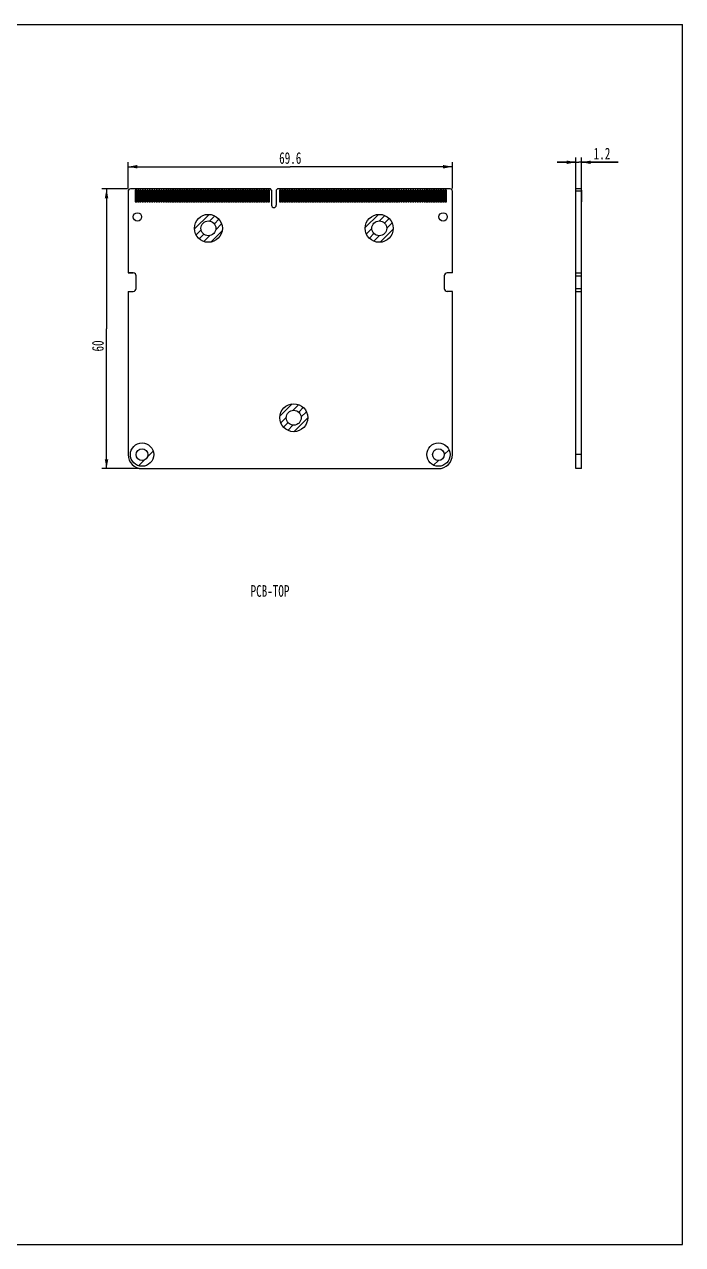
# Model space of a CAD drawing. Header units: millimetres. Extents: x 0 to 404, y 102 to 364.
# Drawn here: x 262.5 to 403.7, y 102.5 to 364.2 of the extents above; entities that cross this region are included whole.
import ezdxf

# ---------------------------------------------------------------- set-up
doc = ezdxf.new("R2010")
doc.units = ezdxf.units.MM
doc.header["$LTSCALE"] = 30.734
doc.layers.get('0').update_dxf_attribs({"linetype": 'CONTINUOUS'})
doc.layers.add('02___PRT_ALL_AXES', color=7, linetype='CONTINUOUS')
doc.layers.add('03___PRT_ALL_CURVES', color=7, linetype='CONTINUOUS')
doc.styles.get("Standard").update_dxf_attribs({"font": 'txt', "width": 0.7})
doc.dimstyles.new('DIMSTYLE_4', dxfattribs={"dimtxt": 2.5, "dimasz": 2, "dimexe": 1, "dimexo": 0.6, "dimtad": 1, "dimdsep": 46, "dimtxsty": 'STANDARD', "dimblk": '_FILLED', "dimblk1": '_FILLED', "dimblk2": '_FILLED', "dimcen": 0.09, "dimazin": 2, "dimtp": 0.01, "dimtm": 0.01, "dimtfac": 1, "dimtofl": 0, "dimtmove": 0, "dimatfit": 3, "dimldrblk": '_FILLED', "dimfxl": 1, "dimtolj": 1, "dimarcsym": 0})

# ---------------------------------------------------------------- blocks, each defined once
blk = doc.blocks.new('_FILLED')
at = {"color": 0, "linetype": 'ByBlock'}
blk.add_solid([(0, 0), (-1, 0.1875), (-1, -0.1875)], dxfattribs=at)
blk = doc.blocks.new('*D32')
at = {"color": 2, "linetype": 'Continuous', "transparency": 16777216}
for p, q in [((284.75, 329.05), (284.75, 334.71)), ((284.75, 333.71), (319.55, 333.71)), ((354.35, 333.71), (319.55, 333.71)), ((354.35, 329.05), (354.35, 334.71))]:
    blk.add_line(p, q, dxfattribs=at)
at = {"color": 2, "linetype": 'Continuous', "transparency": 16777216, "xscale": 2, "yscale": 2, "zscale": 2, "rotation": 180}
blk.add_blockref('_FILLED', (284.75, 333.71), dxfattribs=at)
at = {"color": 2, "linetype": 'Continuous', "transparency": 16777216, "xscale": 2, "yscale": 2, "zscale": 2}
blk.add_blockref('_FILLED', (354.35, 333.71), dxfattribs=at)
at = {"color": 2, "linetype": 'Continuous', "transparency": 16777216, "insert": (319.55, 336.84), "char_height": 2.5, "width": 7, "attachment_point": 2, "line_spacing_factor": 0.9}
blk.add_mtext('69.6', dxfattribs=at)
blk = doc.blocks.new('*D33')
at = {"color": 2, "linetype": 'Continuous', "transparency": 16777216}
for p, q in [((284.65, 328.95), (279.13, 328.95)), ((280.13, 328.95), (280.13, 298.95)), ((280.13, 268.95), (280.13, 298.95)), ((287.15, 268.95), (279.13, 268.95))]:
    blk.add_line(p, q, dxfattribs=at)
at = {"color": 2, "linetype": 'Continuous', "transparency": 16777216, "xscale": 2, "yscale": 2, "zscale": 2}
for p, rotation in [((280.13, 328.95), 90), ((280.13, 268.95), 270)]:
    blk.add_blockref('_FILLED', p, dxfattribs=dict(at, rotation=rotation))
at = {"color": 2, "linetype": 'Continuous', "transparency": 16777216, "insert": (277.01, 295.27), "char_height": 2.5, "width": 3.5, "attachment_point": 2, "rotation": 90, "line_spacing_factor": 0.9}
blk.add_mtext('60', dxfattribs=at)
blk = doc.blocks.new('*D34')
at = {"color": 2, "linetype": 'Continuous', "transparency": 16777216}
for p, q in [((380.84, 325.55), (380.84, 335.67)), ((382.04, 329.05), (382.04, 335.67)), ((380.84, 334.67), (376.84, 334.67)), ((376.84, 334.67), (381.44, 334.67)), ((389.91, 334.67), (381.44, 334.67)), ((382.04, 334.67), (389.91, 334.67))]:
    blk.add_line(p, q, dxfattribs=at)
at = {"color": 2, "linetype": 'Continuous', "transparency": 16777216, "xscale": 2, "yscale": 2, "zscale": 2}
blk.add_blockref('_FILLED', (380.84, 334.67), dxfattribs=at)
at = {"color": 2, "linetype": 'Continuous', "transparency": 16777216, "xscale": 2, "yscale": 2, "zscale": 2, "rotation": 180}
blk.add_blockref('_FILLED', (382.04, 334.67), dxfattribs=at)
at = {"color": 2, "linetype": 'Continuous', "transparency": 16777216, "insert": (384.66, 337.79), "char_height": 2.5, "width": 5.25, "attachment_point": 1, "line_spacing_factor": 0.9}
blk.add_mtext('1.2', dxfattribs=at)

msp = doc.modelspace()

# ---------------------------------------------------------------- linework, layer by layer
at = {"color": 7, "linetype": 'Continuous'}
for p, q in [((0, 364.244), (403.732, 364.244)), ((403.732, 102.498), (403.732, 364.244)), ((284.746, 328.452), (284.746, 310.952)), ((315.296, 328.952), (285.246, 328.952)), ((286.246, 328.702), (286.246, 326.152)), ((286.596, 328.702), (286.246, 328.702)), ((286.596, 326.152), (286.596, 328.702)), ((286.746, 328.702), (286.746, 326.152)), ((287.096, 328.702), (286.746, 328.702)), ((287.096, 326.152), (287.096, 328.702)), ((287.246, 328.702), (287.246, 326.152)), ((287.596, 328.702), (287.246, 328.702)), ((287.596, 326.152), (287.596, 328.702)), ((287.746, 328.702), (287.746, 326.152)), ((288.096, 328.702), (287.746, 328.702)), ((288.096, 326.152), (288.096, 328.702)), ((288.246, 328.702), (288.246, 326.152)), ((288.596, 328.702), (288.246, 328.702)), ((288.596, 326.152), (288.596, 328.702)), ((288.746, 328.702), (288.746, 326.152)), ((289.096, 328.702), (288.746, 328.702)), ((289.096, 326.152), (289.096, 328.702)), ((289.246, 328.702), (289.246, 326.152)), ((289.596, 328.702), (289.246, 328.702)), ((289.596, 326.152), (289.596, 328.702)), ((289.746, 328.702), (289.746, 326.152)), ((290.096, 328.702), (289.746, 328.702)), ((290.096, 326.152), (290.096, 328.702)), ((290.246, 328.702), (290.246, 326.152)), ((290.596, 328.702), (290.246, 328.702)), ((290.596, 326.152), (290.596, 328.702)), ((290.746, 328.702), (290.746, 326.152)), ((291.096, 328.702), (290.746, 328.702)), ((291.096, 326.152), (291.096, 328.702)), ((291.246, 328.702), (291.246, 326.152)), ((291.596, 328.702), (291.246, 328.702)), ((291.596, 326.152), (291.596, 328.702)), ((291.746, 328.702), (291.746, 326.152)), ((292.096, 328.702), (291.746, 328.702)), ((292.096, 326.152), (292.096, 328.702)), ((292.246, 328.702), (292.246, 326.152)), ((292.596, 328.702), (292.246, 328.702)), ((292.596, 326.152), (292.596, 328.702)), ((292.746, 328.702), (292.746, 326.152)), ((293.096, 328.702), (292.746, 328.702)), ((293.096, 326.152), (293.096, 328.702)), ((293.246, 328.702), (293.246, 326.152)), ((293.596, 328.702), (293.246, 328.702)), ((293.596, 326.152), (293.596, 328.702)), ((293.746, 328.702), (293.746, 326.152)), ((294.096, 328.702), (293.746, 328.702)), ((294.096, 326.152), (294.096, 328.702)), ((294.246, 328.702), (294.246, 326.152)), ((294.596, 328.702), (294.246, 328.702)), ((294.596, 326.152), (294.596, 328.702)), ((294.746, 328.702), (294.746, 326.152)), ((295.096, 328.702), (294.746, 328.702)), ((295.096, 326.152), (295.096, 328.702)), ((295.246, 328.702), (295.246, 326.152)), ((295.596, 328.702), (295.246, 328.702)), ((295.596, 326.152), (295.596, 328.702)), ((295.746, 328.702), (295.746, 326.152)), ((296.096, 328.702), (295.746, 328.702)), ((296.096, 326.152), (296.096, 328.702)), ((296.246, 328.702), (296.246, 326.152)), ((296.596, 328.702), (296.246, 328.702)), ((296.596, 326.152), (296.596, 328.702)), ((296.746, 328.702), (296.746, 326.152)), ((297.096, 328.702), (296.746, 328.702)), ((297.096, 326.152), (297.096, 328.702)), ((297.246, 328.702), (297.246, 326.152)), ((297.596, 328.702), (297.246, 328.702)), ((297.596, 326.152), (297.596, 328.702)), ((297.746, 328.702), (297.746, 326.152)), ((298.096, 328.702), (297.746, 328.702)), ((298.096, 326.152), (298.096, 328.702)), ((298.246, 328.702), (298.246, 326.152)), ((298.596, 328.702), (298.246, 328.702)), ((298.596, 326.152), (298.596, 328.702)), ((298.746, 328.702), (298.746, 326.152)), ((299.096, 328.702), (298.746, 328.702)), ((299.096, 326.152), (299.096, 328.702)), ((299.246, 328.702), (299.246, 326.152)), ((299.596, 328.702), (299.246, 328.702)), ((299.596, 326.152), (299.596, 328.702)), ((299.746, 328.702), (299.746, 326.152)), ((300.096, 328.702), (299.746, 328.702)), ((300.096, 326.152), (300.096, 328.702)), ((300.246, 328.702), (300.246, 326.152)), ((300.596, 328.702), (300.246, 328.702)), ((300.596, 326.152), (300.596, 328.702)), ((300.746, 328.702), (300.746, 326.152)), ((301.096, 328.702), (300.746, 328.702)), ((301.096, 326.152), (301.096, 328.702)), ((301.246, 328.702), (301.246, 326.152)), ((301.596, 328.702), (301.246, 328.702)), ((301.596, 326.152), (301.596, 328.702)), ((301.746, 328.702), (301.746, 326.152)), ((302.096, 328.702), (301.746, 328.702)), ((302.096, 326.152), (302.096, 328.702)), ((302.246, 328.702), (302.246, 326.152)), ((302.596, 328.702), (302.246, 328.702)), ((302.596, 326.152), (302.596, 328.702)), ((302.746, 328.702), (302.746, 326.152)), ((303.096, 328.702), (302.746, 328.702)), ((303.096, 326.152), (303.096, 328.702)), ((303.246, 328.702), (303.246, 326.152)), ((303.596, 328.702), (303.246, 328.702)), ((303.596, 326.152), (303.596, 328.702)), ((303.746, 328.702), (303.746, 326.152)), ((304.096, 328.702), (303.746, 328.702)), ((304.096, 326.152), (304.096, 328.702)), ((304.246, 328.702), (304.246, 326.152)), ((304.596, 328.702), (304.246, 328.702)), ((304.596, 326.152), (304.596, 328.702)), ((304.746, 328.702), (304.746, 326.152)), ((305.096, 328.702), (304.746, 328.702)), ((305.096, 326.152), (305.096, 328.702)), ((305.246, 328.702), (305.246, 326.152)), ((305.596, 328.702), (305.246, 328.702)), ((305.596, 326.152), (305.596, 328.702)), ((305.746, 328.702), (305.746, 326.152)), ((306.096, 328.702), (305.746, 328.702)), ((306.096, 326.152), (306.096, 328.702)), ((306.246, 328.702), (306.246, 326.152)), ((306.596, 328.702), (306.246, 328.702)), ((306.596, 326.152), (306.596, 328.702)), ((306.746, 328.702), (306.746, 326.152)), ((307.096, 328.702), (306.746, 328.702)), ((307.096, 326.152), (307.096, 328.702)), ((307.246, 328.702), (307.246, 326.152)), ((307.596, 328.702), (307.246, 328.702)), ((307.596, 326.152), (307.596, 328.702)), ((307.746, 328.702), (307.746, 326.152)), ((308.096, 328.702), (307.746, 328.702)), ((308.096, 326.152), (308.096, 328.702)), ((308.246, 328.702), (308.246, 326.152)), ((308.596, 328.702), (308.246, 328.702)), ((308.596, 326.152), (308.596, 328.702)), ((308.746, 328.702), (308.746, 326.152)), ((309.096, 328.702), (308.746, 328.702)), ((309.096, 326.152), (309.096, 328.702)), ((309.246, 328.702), (309.246, 326.152)), ((309.596, 328.702), (309.246, 328.702)), ((309.596, 326.152), (309.596, 328.702)), ((309.746, 328.702), (309.746, 326.152)), ((310.096, 328.702), (309.746, 328.702)), ((310.096, 326.152), (310.096, 328.702)), ((310.246, 328.702), (310.246, 326.152)), ((310.596, 328.702), (310.246, 328.702)), ((310.596, 326.152), (310.596, 328.702)), ((310.746, 328.702), (310.746, 326.152)), ((311.096, 328.702), (310.746, 328.702)), ((311.096, 326.152), (311.096, 328.702)), ((311.246, 328.702), (311.246, 326.152)), ((311.596, 328.702), (311.246, 328.702)), ((311.596, 326.152), (311.596, 328.702)), ((311.746, 328.702), (311.746, 326.152)), ((312.096, 328.702), (311.746, 328.702)), ((312.096, 326.152), (312.096, 328.702)), ((312.246, 328.702), (312.246, 326.152)), ((312.596, 328.702), (312.246, 328.702)), ((312.596, 326.152), (312.596, 328.702)), ((312.746, 328.702), (312.746, 326.152)), ((313.096, 328.702), (312.746, 328.702)), ((313.096, 326.152), (313.096, 328.702)), ((313.246, 328.702), (313.246, 326.152)), ((313.596, 328.702), (313.246, 328.702)), ((313.596, 326.152), (313.596, 328.702)), ((313.746, 328.702), (313.746, 326.152)), ((314.096, 328.702), (313.746, 328.702)), ((314.096, 326.152), (314.096, 328.702)), ((314.246, 328.702), (314.246, 326.152)), ((314.596, 328.702), (314.246, 328.702)), ((314.596, 326.152), (314.596, 328.702)), ((314.746, 328.702), (314.746, 326.152)), ((315.096, 328.702), (314.746, 328.702)), ((315.096, 326.152), (315.096, 328.702)), ((315.546, 328.702), (315.296, 328.952)), ((315.546, 328.702), (315.546, 325.452)), ((316.796, 328.952), (316.546, 328.702)), ((316.546, 328.702), (316.546, 325.452)), ((353.846, 328.952), (316.796, 328.952)), ((317.246, 328.702), (317.246, 326.152)), ((317.596, 328.702), (317.246, 328.702)), ((317.596, 326.152), (317.596, 328.702)), ((317.746, 328.702), (317.746, 326.152)), ((318.096, 328.702), (317.746, 328.702)), ((318.096, 326.152), (318.096, 328.702)), ((318.246, 328.702), (318.246, 326.152)), ((318.596, 328.702), (318.246, 328.702)), ((318.596, 326.152), (318.596, 328.702)), ((318.746, 328.702), (318.746, 326.152)), ((319.096, 328.702), (318.746, 328.702)), ((319.096, 326.152), (319.096, 328.702)), ((319.246, 328.702), (319.246, 326.152)), ((319.596, 328.702), (319.246, 328.702)), ((319.596, 326.152), (319.596, 328.702)), ((319.746, 328.702), (319.746, 326.152)), ((320.096, 328.702), (319.746, 328.702)), ((320.096, 326.152), (320.096, 328.702)), ((320.246, 328.702), (320.246, 326.152)), ((320.596, 328.702), (320.246, 328.702)), ((320.596, 326.152), (320.596, 328.702)), ((320.746, 328.702), (320.746, 326.152)), ((321.096, 328.702), (320.746, 328.702)), ((321.096, 326.152), (321.096, 328.702)), ((321.246, 328.702), (321.246, 326.152)), ((321.596, 328.702), (321.246, 328.702)), ((321.596, 326.152), (321.596, 328.702)), ((321.746, 328.702), (321.746, 326.152)), ((322.096, 328.702), (321.746, 328.702)), ((322.096, 326.152), (322.096, 328.702)), ((322.246, 328.702), (322.246, 326.152)), ((322.596, 328.702), (322.246, 328.702)), ((322.596, 326.152), (322.596, 328.702)), ((322.746, 328.702), (322.746, 326.152)), ((323.096, 328.702), (322.746, 328.702)), ((323.096, 326.152), (323.096, 328.702)), ((323.246, 328.702), (323.246, 326.152)), ((323.596, 328.702), (323.246, 328.702)), ((323.596, 326.152), (323.596, 328.702)), ((323.746, 328.702), (323.746, 326.152)), ((324.096, 328.702), (323.746, 328.702)), ((324.096, 326.152), (324.096, 328.702)), ((324.246, 328.702), (324.246, 326.152)), ((324.596, 328.702), (324.246, 328.702)), ((324.596, 326.152), (324.596, 328.702)), ((324.746, 328.702), (324.746, 326.152)), ((325.096, 328.702), (324.746, 328.702)), ((325.096, 326.152), (325.096, 328.702)), ((325.246, 328.702), (325.246, 326.152)), ((325.596, 328.702), (325.246, 328.702)), ((325.596, 326.152), (325.596, 328.702)), ((325.746, 328.702), (325.746, 326.152)), ((326.096, 328.702), (325.746, 328.702)), ((326.096, 326.152), (326.096, 328.702)), ((326.246, 328.702), (326.246, 326.152)), ((326.596, 328.702), (326.246, 328.702)), ((326.596, 326.152), (326.596, 328.702)), ((326.746, 328.702), (326.746, 326.152)), ((327.096, 328.702), (326.746, 328.702)), ((327.096, 326.152), (327.096, 328.702)), ((327.246, 328.702), (327.246, 326.152)), ((327.596, 328.702), (327.246, 328.702)), ((327.596, 326.152), (327.596, 328.702)), ((327.746, 328.702), (327.746, 326.152)), ((328.096, 328.702), (327.746, 328.702)), ((328.096, 326.152), (328.096, 328.702)), ((328.246, 328.702), (328.246, 326.152)), ((328.596, 328.702), (328.246, 328.702)), ((328.596, 326.152), (328.596, 328.702)), ((328.746, 328.702), (328.746, 326.152)), ((329.096, 328.702), (328.746, 328.702)), ((329.096, 326.152), (329.096, 328.702)), ((329.246, 328.702), (329.246, 326.152)), ((329.596, 328.702), (329.246, 328.702)), ((329.596, 326.152), (329.596, 328.702)), ((329.746, 328.702), (329.746, 326.152)), ((330.096, 328.702), (329.746, 328.702)), ((330.096, 326.152), (330.096, 328.702)), ((330.246, 328.702), (330.246, 326.152)), ((330.596, 328.702), (330.246, 328.702)), ((330.596, 326.152), (330.596, 328.702)), ((330.746, 328.702), (330.746, 326.152)), ((331.096, 328.702), (330.746, 328.702)), ((331.096, 326.152), (331.096, 328.702)), ((331.246, 328.702), (331.246, 326.152)), ((331.596, 328.702), (331.246, 328.702)), ((331.596, 326.152), (331.596, 328.702)), ((331.746, 328.702), (331.746, 326.152)), ((332.096, 328.702), (331.746, 328.702)), ((332.096, 326.152), (332.096, 328.702)), ((332.246, 328.702), (332.246, 326.152)), ((332.596, 328.702), (332.246, 328.702)), ((332.596, 326.152), (332.596, 328.702)), ((332.746, 328.702), (332.746, 326.152)), ((333.096, 328.702), (332.746, 328.702)), ((333.096, 326.152), (333.096, 328.702)), ((333.246, 328.702), (333.246, 326.152)), ((333.596, 328.702), (333.246, 328.702)), ((333.596, 326.152), (333.596, 328.702)), ((333.746, 328.702), (333.746, 326.152)), ((334.096, 328.702), (333.746, 328.702)), ((334.096, 326.152), (334.096, 328.702)), ((334.246, 328.702), (334.246, 326.152)), ((334.596, 328.702), (334.246, 328.702)), ((334.596, 326.152), (334.596, 328.702)), ((334.746, 328.702), (334.746, 326.152)), ((335.096, 328.702), (334.746, 328.702)), ((335.096, 326.152), (335.096, 328.702)), ((335.246, 328.702), (335.246, 326.152)), ((335.596, 328.702), (335.246, 328.702)), ((335.596, 326.152), (335.596, 328.702)), ((335.746, 328.702), (335.746, 326.152)), ((336.096, 328.702), (335.746, 328.702)), ((336.096, 326.152), (336.096, 328.702)), ((336.246, 328.702), (336.246, 326.152)), ((336.596, 328.702), (336.246, 328.702)), ((336.596, 326.152), (336.596, 328.702)), ((336.746, 328.702), (336.746, 326.152)), ((337.096, 328.702), (336.746, 328.702)), ((337.096, 326.152), (337.096, 328.702)), ((337.246, 328.702), (337.246, 326.152)), ((337.596, 328.702), (337.246, 328.702)), ((337.596, 326.152), (337.596, 328.702)), ((337.746, 328.702), (337.746, 326.152)), ((338.096, 328.702), (337.746, 328.702)), ((338.096, 326.152), (338.096, 328.702)), ((338.246, 328.702), (338.246, 326.152)), ((338.596, 328.702), (338.246, 328.702)), ((338.596, 326.152), (338.596, 328.702)), ((338.746, 328.702), (338.746, 326.152)), ((339.096, 328.702), (338.746, 328.702)), ((339.096, 326.152), (339.096, 328.702)), ((339.246, 328.702), (339.246, 326.152)), ((339.596, 328.702), (339.246, 328.702)), ((339.596, 326.152), (339.596, 328.702)), ((339.746, 328.702), (339.746, 326.152)), ((340.096, 328.702), (339.746, 328.702)), ((340.096, 326.152), (340.096, 328.702)), ((340.246, 328.702), (340.246, 326.152)), ((340.596, 328.702), (340.246, 328.702)), ((340.596, 326.152), (340.596, 328.702)), ((340.746, 328.702), (340.746, 326.152)), ((341.096, 328.702), (340.746, 328.702)), ((341.096, 326.152), (341.096, 328.702)), ((341.246, 328.702), (341.246, 326.152)), ((341.596, 328.702), (341.246, 328.702)), ((341.596, 326.152), (341.596, 328.702)), ((341.746, 328.702), (341.746, 326.152)), ((342.096, 328.702), (341.746, 328.702)), ((342.096, 326.152), (342.096, 328.702)), ((342.246, 328.702), (342.246, 326.152)), ((342.596, 328.702), (342.246, 328.702)), ((342.596, 326.152), (342.596, 328.702)), ((342.746, 328.702), (342.746, 326.152)), ((343.096, 328.702), (342.746, 328.702)), ((343.096, 326.152), (343.096, 328.702)), ((343.246, 328.702), (343.246, 326.152)), ((343.596, 328.702), (343.246, 328.702)), ((343.596, 326.152), (343.596, 328.702)), ((343.746, 328.702), (343.746, 326.152)), ((344.096, 328.702), (343.746, 328.702)), ((344.096, 326.152), (344.096, 328.702)), ((344.246, 328.702), (344.246, 326.152)), ((344.596, 328.702), (344.246, 328.702)), ((344.596, 326.152), (344.596, 328.702)), ((344.746, 328.702), (344.746, 326.152)), ((345.096, 328.702), (344.746, 328.702)), ((345.096, 326.152), (345.096, 328.702)), ((345.246, 328.702), (345.246, 326.152)), ((345.596, 328.702), (345.246, 328.702)), ((345.596, 326.152), (345.596, 328.702)), ((345.746, 328.702), (345.746, 326.152)), ((346.096, 328.702), (345.746, 328.702)), ((346.096, 326.152), (346.096, 328.702)), ((346.246, 328.702), (346.246, 326.152)), ((346.596, 328.702), (346.246, 328.702)), ((346.596, 326.152), (346.596, 328.702)), ((346.746, 328.702), (346.746, 326.152)), ((347.096, 328.702), (346.746, 328.702)), ((347.096, 326.152), (347.096, 328.702)), ((347.246, 328.702), (347.246, 326.152)), ((347.596, 328.702), (347.246, 328.702)), ((347.596, 326.152), (347.596, 328.702)), ((347.746, 328.702), (347.746, 326.152)), ((348.096, 328.702), (347.746, 328.702)), ((348.096, 326.152), (348.096, 328.702)), ((348.246, 328.702), (348.246, 326.152)), ((348.596, 328.702), (348.246, 328.702)), ((348.596, 326.152), (348.596, 328.702)), ((348.746, 328.702), (348.746, 326.152)), ((349.096, 328.702), (348.746, 328.702)), ((349.096, 326.152), (349.096, 328.702)), ((349.246, 328.702), (349.246, 326.152)), ((349.596, 328.702), (349.246, 328.702)), ((349.596, 326.152), (349.596, 328.702)), ((349.746, 328.702), (349.746, 326.152)), ((350.096, 328.702), (349.746, 328.702)), ((350.096, 326.152), (350.096, 328.702)), ((350.246, 328.702), (350.246, 326.152)), ((350.596, 328.702), (350.246, 328.702)), ((350.596, 326.152), (350.596, 328.702)), ((351.096, 328.702), (350.746, 328.702)), ((350.746, 328.702), (350.746, 326.152)), ((351.096, 326.152), (351.096, 328.702)), ((351.596, 328.702), (351.246, 328.702)), ((351.246, 328.702), (351.246, 326.152)), ((351.596, 326.152), (351.596, 328.702)), ((352.096, 328.702), (351.746, 328.702)), ((351.746, 328.702), (351.746, 326.152)), ((352.096, 326.152), (352.096, 328.702)), ((352.596, 328.702), (352.246, 328.702)), ((352.246, 328.702), (352.246, 326.152)), ((352.596, 326.152), (352.596, 328.702)), ((353.096, 328.702), (352.746, 328.702)), ((352.746, 328.702), (352.746, 326.152)), ((353.096, 326.152), (353.096, 328.702)), ((354.346, 310.952), (354.346, 328.452)), ((380.791, 326.152), (380.791, 328.702)), ((380.841, 328.702), (380.791, 328.702)), ((380.841, 268.952), (380.841, 328.952)), ((382.041, 328.952), (380.841, 328.952)), ((382.041, 328.452), (380.841, 328.452)), ((382.041, 268.952), (382.041, 328.952)), ((382.041, 328.702), (382.071, 328.702)), ((382.071, 328.702), (382.071, 326.152)), ((286.246, 326.152), (286.596, 326.152)), ((286.746, 326.152), (287.096, 326.152)), ((287.246, 326.152), (287.596, 326.152)), ((287.746, 326.152), (288.096, 326.152)), ((288.246, 326.152), (288.596, 326.152)), ((288.746, 326.152), (289.096, 326.152)), ((289.246, 326.152), (289.596, 326.152)), ((289.746, 326.152), (290.096, 326.152)), ((290.246, 326.152), (290.596, 326.152)), ((290.746, 326.152), (291.096, 326.152)), ((291.246, 326.152), (291.596, 326.152)), ((291.746, 326.152), (292.096, 326.152)), ((292.246, 326.152), (292.596, 326.152)), ((292.746, 326.152), (293.096, 326.152)), ((293.246, 326.152), (293.596, 326.152)), ((293.746, 326.152), (294.096, 326.152)), ((294.246, 326.152), (294.596, 326.152)), ((294.746, 326.152), (295.096, 326.152)), ((295.246, 326.152), (295.596, 326.152)), ((295.746, 326.152), (296.096, 326.152)), ((296.246, 326.152), (296.596, 326.152)), ((296.746, 326.152), (297.096, 326.152)), ((297.246, 326.152), (297.596, 326.152)), ((297.746, 326.152), (298.096, 326.152)), ((298.246, 326.152), (298.596, 326.152)), ((298.746, 326.152), (299.096, 326.152)), ((299.246, 326.152), (299.596, 326.152)), ((299.746, 326.152), (300.096, 326.152)), ((300.246, 326.152), (300.596, 326.152)), ((300.746, 326.152), (301.096, 326.152)), ((301.246, 326.152), (301.596, 326.152)), ((301.746, 326.152), (302.096, 326.152)), ((302.246, 326.152), (302.596, 326.152)), ((302.746, 326.152), (303.096, 326.152)), ((303.246, 326.152), (303.596, 326.152)), ((303.746, 326.152), (304.096, 326.152)), ((304.246, 326.152), (304.596, 326.152)), ((304.746, 326.152), (305.096, 326.152)), ((305.246, 326.152), (305.596, 326.152)), ((305.746, 326.152), (306.096, 326.152)), ((306.246, 326.152), (306.596, 326.152)), ((306.746, 326.152), (307.096, 326.152)), ((307.246, 326.152), (307.596, 326.152)), ((307.746, 326.152), (308.096, 326.152)), ((308.246, 326.152), (308.596, 326.152)), ((308.746, 326.152), (309.096, 326.152)), ((309.246, 326.152), (309.596, 326.152)), ((309.746, 326.152), (310.096, 326.152)), ((310.246, 326.152), (310.596, 326.152)), ((310.746, 326.152), (311.096, 326.152)), ((311.246, 326.152), (311.596, 326.152)), ((311.746, 326.152), (312.096, 326.152)), ((312.246, 326.152), (312.596, 326.152)), ((312.746, 326.152), (313.096, 326.152)), ((313.246, 326.152), (313.596, 326.152)), ((313.746, 326.152), (314.096, 326.152)), ((314.246, 326.152), (314.596, 326.152)), ((314.746, 326.152), (315.096, 326.152)), ((317.246, 326.152), (317.596, 326.152)), ((317.746, 326.152), (318.096, 326.152)), ((318.246, 326.152), (318.596, 326.152)), ((318.746, 326.152), (319.096, 326.152)), ((319.246, 326.152), (319.596, 326.152)), ((319.746, 326.152), (320.096, 326.152)), ((320.246, 326.152), (320.596, 326.152)), ((320.746, 326.152), (321.096, 326.152)), ((321.246, 326.152), (321.596, 326.152)), ((321.746, 326.152), (322.096, 326.152)), ((322.246, 326.152), (322.596, 326.152)), ((322.746, 326.152), (323.096, 326.152)), ((323.246, 326.152), (323.596, 326.152)), ((323.746, 326.152), (324.096, 326.152)), ((324.246, 326.152), (324.596, 326.152)), ((324.746, 326.152), (325.096, 326.152)), ((325.246, 326.152), (325.596, 326.152)), ((325.746, 326.152), (326.096, 326.152)), ((326.246, 326.152), (326.596, 326.152)), ((326.746, 326.152), (327.096, 326.152)), ((327.246, 326.152), (327.596, 326.152)), ((327.746, 326.152), (328.096, 326.152)), ((328.246, 326.152), (328.596, 326.152)), ((328.746, 326.152), (329.096, 326.152)), ((329.246, 326.152), (329.596, 326.152)), ((329.746, 326.152), (330.096, 326.152)), ((330.246, 326.152), (330.596, 326.152)), ((330.746, 326.152), (331.096, 326.152)), ((331.246, 326.152), (331.596, 326.152)), ((331.746, 326.152), (332.096, 326.152)), ((332.246, 326.152), (332.596, 326.152)), ((332.746, 326.152), (333.096, 326.152)), ((333.246, 326.152), (333.596, 326.152)), ((333.746, 326.152), (334.096, 326.152)), ((334.246, 326.152), (334.596, 326.152)), ((334.746, 326.152), (335.096, 326.152)), ((335.246, 326.152), (335.596, 326.152)), ((335.746, 326.152), (336.096, 326.152)), ((336.246, 326.152), (336.596, 326.152)), ((336.746, 326.152), (337.096, 326.152)), ((337.246, 326.152), (337.596, 326.152)), ((337.746, 326.152), (338.096, 326.152)), ((338.246, 326.152), (338.596, 326.152)), ((338.746, 326.152), (339.096, 326.152)), ((339.246, 326.152), (339.596, 326.152)), ((339.746, 326.152), (340.096, 326.152)), ((340.246, 326.152), (340.596, 326.152)), ((340.746, 326.152), (341.096, 326.152)), ((341.246, 326.152), (341.596, 326.152)), ((341.746, 326.152), (342.096, 326.152)), ((342.246, 326.152), (342.596, 326.152)), ((342.746, 326.152), (343.096, 326.152)), ((343.246, 326.152), (343.596, 326.152)), ((343.746, 326.152), (344.096, 326.152)), ((344.246, 326.152), (344.596, 326.152)), ((344.746, 326.152), (345.096, 326.152)), ((345.246, 326.152), (345.596, 326.152)), ((345.746, 326.152), (346.096, 326.152)), ((346.246, 326.152), (346.596, 326.152)), ((346.746, 326.152), (347.096, 326.152)), ((347.246, 326.152), (347.596, 326.152)), ((347.746, 326.152), (348.096, 326.152)), ((348.246, 326.152), (348.596, 326.152)), ((348.746, 326.152), (349.096, 326.152)), ((349.246, 326.152), (349.596, 326.152)), ((349.746, 326.152), (350.096, 326.152)), ((350.246, 326.152), (350.596, 326.152)), ((350.746, 326.152), (351.096, 326.152)), ((351.246, 326.152), (351.596, 326.152)), ((351.746, 326.152), (352.096, 326.152)), ((352.246, 326.152), (352.596, 326.152)), ((352.746, 326.152), (353.096, 326.152)), ((380.841, 326.152), (380.791, 326.152)), ((382.041, 326.152), (382.071, 326.152)), ((284.746, 310.952), (285.862, 310.952)), ((286.496, 307.602), (286.496, 310.302)), ((352.596, 310.309), (352.596, 307.609)), ((354.346, 310.952), (353.246, 310.952)), ((380.841, 310.952), (382.041, 310.952)), ((380.841, 310.302), (382.041, 310.302)), ((284.746, 306.952), (284.746, 271.952)), ((284.746, 306.952), (285.846, 306.952)), ((354.346, 306.952), (353.246, 306.952)), ((354.346, 271.952), (354.346, 306.952)), ((380.841, 307.602), (382.041, 307.602)), ((380.841, 306.952), (382.041, 306.952)), ((382.041, 271.952), (380.841, 271.952)), ((287.746, 268.952), (351.346, 268.952)), ((382.041, 268.952), (380.841, 268.952)), ((0, 102.498), (403.732, 102.498))]:
    msp.add_line(p, q, dxfattribs=at)
at = {"color": 2, "linetype": 'Continuous'}
for p, q in [((288.903, 271.481), (290.129, 272.707)), ((352.596, 271.952), (353.624, 272.981)), ((286.991, 269.569), (288.217, 270.794)), ((350.317, 269.674), (351.346, 270.702))]:
    msp.add_line(p, q, dxfattribs=at)
at = {"linetype": 'Continuous'}
for centre, radius in [((287.746, 271.952), 2.5), ((287.746, 271.952), 1.25), ((351.346, 271.952), 2.5), ((351.346, 271.952), 1.25)]:
    msp.add_circle(centre, radius, dxfattribs=at)
at = {"color": 7, "linetype": 'Continuous'}
for centre, radius, start, end in [((285.246, 328.452), 0.5, 90, 180), ((353.846, 328.452), 0.5, 0, 90), ((316.046, 325.452), 0.5, 180, 360), ((285.846, 310.302), 0.65, 0, 88.59641), ((353.246, 310.302), 0.65, 90, 179.35757), ((285.846, 307.602), 0.65, 270, 360), ((353.246, 307.602), 0.65, 179.35757, 270), ((287.746, 271.952), 3, 180, 270), ((351.346, 271.952), 3, 270, 360)]:
    msp.add_arc(centre, radius, start, end, dxfattribs=at)
at = {"layer": '02___PRT_ALL_AXES', "color": 7, "linetype": 'Continuous'}
for centre, radius in [((286.746, 322.952), 0.9), ((301.986, 320.502), 1.6), ((338.636, 320.502), 1.6), ((352.346, 322.952), 0.9), ((320.306, 279.872), 1.6)]:
    msp.add_circle(centre, radius, dxfattribs=at)
at = {"layer": '02___PRT_ALL_AXES', "linetype": 'Continuous'}
for centre in [(287.746, 271.952), (351.346, 271.952)]:
    msp.add_circle(centre, 1.25, dxfattribs=at)
at = {"layer": '03___PRT_ALL_CURVES', "color": 2, "linetype": 'Continuous'}
for p, q in [((298.989, 320.357), (302.131, 323.499)), ((302.286, 322.074), (303.374, 323.162)), ((303.261, 321.468), (304.256, 322.463)), ((335.639, 320.656), (338.482, 323.498)), ((338.666, 322.102), (339.822, 323.258)), ((339.773, 321.628), (340.763, 322.618)), ((299.326, 319.114), (300.414, 320.202)), ((302.501, 317.547), (304.941, 319.987)), ((303.553, 320.179), (304.83, 321.456)), ((335.88, 319.316), (337.036, 320.471)), ((336.52, 318.375), (337.51, 319.365)), ((338.813, 317.507), (341.63, 320.324)), ((340.236, 320.51), (341.398, 321.672)), ((300.025, 318.232), (301.02, 319.227)), ((301.031, 317.658), (302.309, 318.935)), ((337.465, 317.74), (338.628, 318.902)), ((317.325, 280.214), (319.964, 282.853)), ((320.157, 281.465), (321.369, 282.677)), ((321.354, 281.081), (322.345, 282.073)), ((321.896, 280.044), (323.014, 281.162)), ((317.5, 278.809), (318.712, 280.021)), ((318.105, 277.833), (319.097, 278.824)), ((319.016, 277.163), (320.134, 278.281)), ((320.306, 276.872), (323.306, 279.872))]:
    msp.add_line(p, q, dxfattribs=at)
at = {"layer": '03___PRT_ALL_CURVES', "color": 40, "linetype": 'Continuous'}
for p, q in [((285.862, 310.952), (284.746, 310.952)), ((382.041, 306.962), (382.041, 310.942))]:
    msp.add_line(p, q, dxfattribs=at)
for centre, radius in [((301.986, 320.502), 3), ((301.986, 320.502), 1.6), ((338.636, 320.502), 3), ((338.636, 320.502), 1.6), ((320.306, 279.872), 3), ((320.306, 279.872), 1.6)]:
    msp.add_circle(centre, radius, dxfattribs=at)

# ---------------------------------------------------------------- texts
at = {"color": 2, "linetype": 'Continuous', "insert": (311.037, 243.963), "char_height": 2.5, "width": 12.25, "attachment_point": 1, "line_spacing_factor": 0.9}
msp.add_mtext('PCB-TOP', dxfattribs=at)

# ---------------------------------------------------------------- dimensions: what is measured, and where the dimension line sits
at = {"color": 2, "linetype": 'Continuous'}
for base, p1, p2, angle, picture, middle in [((380.841, 334.667), (382.041, 328.452), (380.841, 324.952), 180, '*D34', (387.506, 334.667)), ((280.131, 268.952), (285.246, 328.952), (287.746, 268.952), 270, '*D33', (280.131, 295.267))]:
    dim = msp.add_linear_dim(base=base, p1=p1, p2=p2, angle=angle, dimstyle='DIMSTYLE_4', dxfattribs=at)
    dim.commit()
    dim.dimension.update_dxf_attribs({"geometry": picture, "text_midpoint": middle, "dimtype": 160})
dim = msp.add_linear_dim(base=(354.346, 333.711), p1=(284.746, 328.452), p2=(354.346, 328.452), dimstyle='DIMSTYLE_4', dxfattribs=at)
dim.commit()
dim.dimension.update_dxf_attribs({"geometry": '*D32', "text_midpoint": (319.546, 333.711), "dimtype": 160})

doc.saveas('drawing.dxf')
